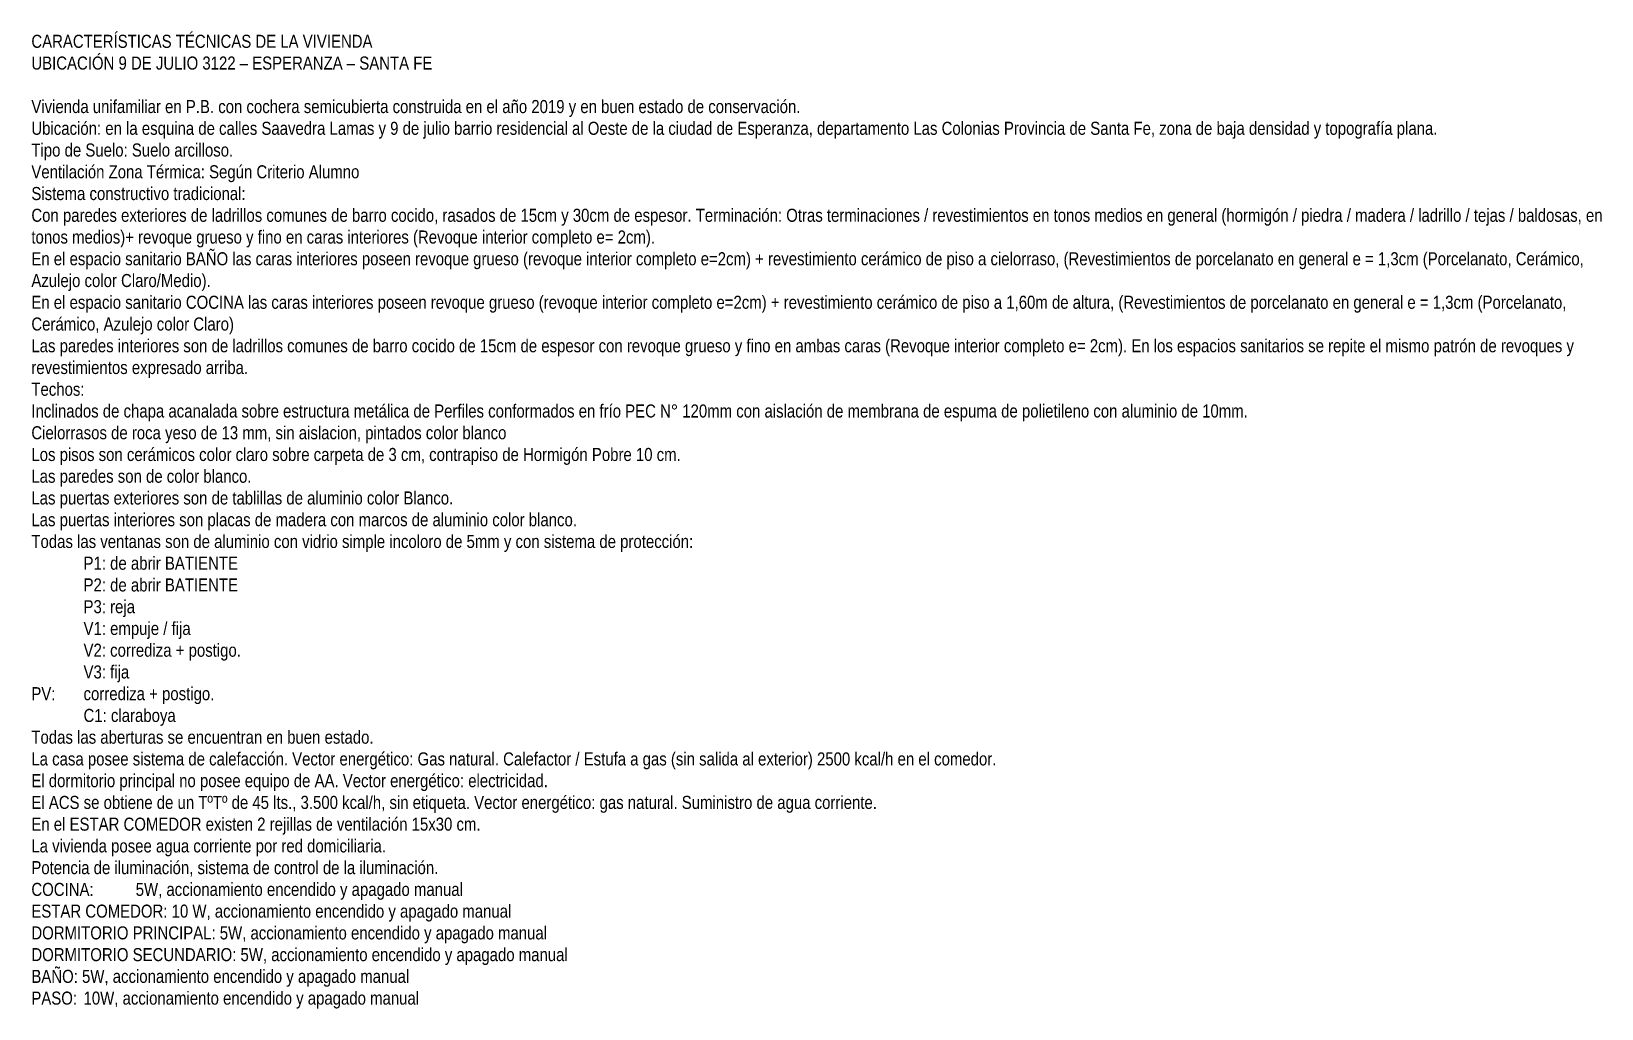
# Model space of a CAD drawing. Header units: millimetres. Extents: x 2761 to 3221, y 1635 to 1962.
# Drawn here: x 2802.78 to 2823.24, y 1946.1 to 1958.83 of the extents above; entities that cross this region are included whole.
import ezdxf

# ---------------------------------------------------------------- set-up
doc = ezdxf.new("R2010")
doc.units = ezdxf.units.MM
doc.layers.add('Textos', color=3, linetype='Continuous', lineweight=9)
doc.styles.get("Standard").update_dxf_attribs({"font": 'arial.ttf'})

msp = doc.modelspace()

# ---------------------------------------------------------------- texts
at = {"layer": 'Textos', "lineweight": 20, "insert": (2802.776, 1958.786), "char_height": 0.17, "width": 20.42011, "attachment_point": 1}
msp.add_mtext('{\\fArial Narrow|b0|i0|c0|p34;CARACTERÍSTICAS TÉCNICAS DE LA VIVIENDA\\PUBICACIÓN 9 DE JULIO 3122 – ESPERANZA – SANTA FE\\P\\PVivienda unifamiliar en P.B. con cochera semicubierta construida en el año 2019 y en buen estado de conservación.\\PUbicación: en la esquina de calles Saavedra Lamas y 9 de julio barrio residencial al Oeste de la ciudad de Esperanza, departamento Las Colonias Provincia de Santa Fe, zona de baja densidad y topografía plana.\\PTipo de Suelo: Suelo arcilloso.\\PVentilación Zona Térmica: Según Criterio Alumno\\PSistema constructivo tradicional:\\PCon paredes exteriores de ladrillos comunes de barro cocido, rasados de 15cm y 30cm de espesor. Terminación: Otras terminaciones / revestimientos en tonos medios en general (hormigón / piedra / madera / ladrillo / tejas / baldosas, en tonos medios)+ revoque grueso y fino en caras interiores (Revoque interior completo e= 2cm).  \\PEn el espacio sanitario BAÑO las caras interiores poseen revoque grueso (revoque interior completo e=2cm) + revestimiento cerámico de piso a cielorraso, (Revestimientos de porcelanato en general e = 1,3cm (Porcelanato, Cerámico, Azulejo color Claro/Medio).\\PEn el espacio sanitario COCINA las caras interiores poseen revoque grueso (revoque interior completo e=2cm) + revestimiento cerámico de piso a 1,60m de altura, (Revestimientos de porcelanato en general e = 1,3cm (Porcelanato, Cerámico, Azulejo color Claro)\\PLas paredes interiores son de ladrillos comunes de barro cocido de 15cm de espesor con revoque grueso y fino en ambas caras (Revoque interior completo e= 2cm). En los espacios sanitarios se repite el mismo patrón de revoques y revestimientos expresado arriba.\\PTechos: \\PInclinados de chapa acanalada sobre estructura metálica de Perfiles conformados en frío PEC N° 120mm con aislación de membrana de espuma de polietileno con aluminio de 10mm.\\PCielorrasos de roca yeso de 13 mm, sin aislacion, pintados color blanco\\PLos pisos son cerámicos color claro sobre carpeta de 3 cm, contrapiso de Hormigón Pobre 10 cm.\\PLas paredes son de color blanco.\\PLas puertas exteriores son de tablillas de aluminio color Blanco.\\PLas puertas interiores son placas de madera con marcos de aluminio color blanco.\\PTodas las ventanas son de aluminio con vidrio simple incoloro de 5mm y con sistema de protección:\\P^IP1: de abrir BATIENTE\\P^IP2: de abrir BATIENTE\\P^IP3: reja\\P^IV1: empuje / fija\\P^IV2: corrediza + postigo.\\P^IV3: fija\\PPV:^Icorrediza + postigo.\\P^IC1: claraboya\\PTodas las aberturas se encuentran en buen estado.\\PLa casa posee sistema de calefacción. Vector energético: Gas natural. Calefactor / Estufa a gas (sin salida al exterior) 2500 kcal/h en el comedor.\\PEl dormitorio principal no posee equipo de AA. Vector energético: electricidad.\\PEl ACS se obtiene de un TºTº de 45 lts., 3.500 kcal/h, sin etiqueta. Vector energético: gas natural. Suministro de agua corriente.\\PEn el ESTAR COMEDOR existen 2 rejillas de ventilación 15x30 cm.\\PLa vivienda posee agua corriente por red domiciliaria.\\PPotencia de iluminación, sistema de control de la iluminación.\\PCOCINA:^I5W, accionamiento encendido y apagado manual\\PESTAR COMEDOR: 10 W, accionamiento encendido y apagado manual\\PDORMITORIO PRINCIPAL: 5W, accionamiento encendido y apagado manual\\PDORMITORIO SECUNDARIO: 5W, accionamiento encendido y apagado manual\\PBAÑO: 5W, accionamiento encendido y apagado manual\\PPASO:^I10W, accionamiento encendido y apagado manual}', dxfattribs=at)

doc.saveas('drawing.dxf')
